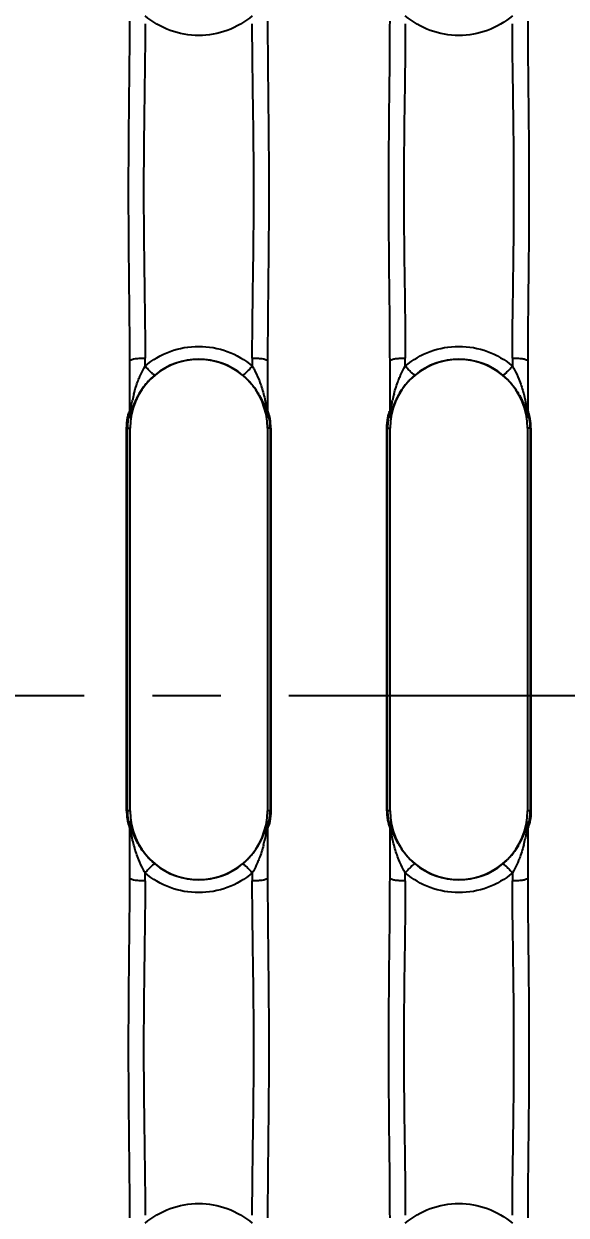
# Model space of a CAD drawing. Header units: millimetres. Extents: x 1147 to 12155, y -6137 to -4403.
# Drawn here: x 4010.3 to 4045.9, y -5297.9 to -5219.6 of the extents above; entities that cross this region are included whole.
import ezdxf

# ---------------------------------------------------------------- set-up
doc = ezdxf.new("R2010")
doc.units = ezdxf.units.MM
doc.header["$LTSCALE"] = 16.335
doc.header["$PDMODE"] = 3
doc.header["$PDSIZE"] = 0.3125
doc.linetypes.add('CENTER', pattern=[0.6, 0.375, -0.075, 0.075, -0.075])
doc.linetypes.add('HIDDEN', pattern=[0.2, 0.1, -0.1])
doc.layers.get('0').update_dxf_attribs({"linetype": 'CONTINUOUS'})
doc.layers.get('Defpoints').update_dxf_attribs({"linetype": 'CONTINUOUS'})
doc.layers.add('DEFAULT_2', color=8, linetype='HIDDEN')
doc.styles.get("Standard").update_dxf_attribs({"font": 'txt', "width": 0.8})
doc.dimstyles.get("Standard").update_dxf_attribs({"dimtxt": 0.15625, "dimasz": 0.1875, "dimexe": 0.125, "dimexo": 0.0625, "dimtad": 0, "dimtih": 1, "dimtoh": 1, "dimdsep": 46, "dimtxsty": 'Standard', "dimcen": 0.09, "dimadec": 0, "dimazin": 0, "dimtp": 0.01, "dimtm": 0.01, "dimtfac": 1, "dimtofl": 0, "dimtmove": 0, "dimatfit": 3, "dimfxl": 0, "dimtolj": 1, "dimarcsym": 0})

# ---------------------------------------------------------------- blocks, each defined once
blk = doc.blocks.new('*D714')
at = {"color": 4, "lineweight": -2}
blk.add_line((3836.959, -5263.772), (3816.272, -5263.772), dxfattribs=at)
at = {"layer": 'Defpoints', "color": 0}
for p in [(3816.272, -5263.772), (3837.022, -5263.772), (4103.729, -5263.772)]:
    blk.add_point(p, dxfattribs=at)
at = {"color": 6, "insert": (3808.272, -5263.772), "char_height": 8, "attachment_point": 5}
blk.add_mtext('\\A1;0.00', dxfattribs=at)
blk = doc.blocks.new('*D715')
at = {"color": 4, "lineweight": -2}
blk.add_line((3856.578, -5108.772), (3814.98, -5108.772), dxfattribs=at)
at = {"layer": 'Defpoints', "color": 0}
for p in [(3814.98, -5108.772), (3856.641, -5108.772), (4103.729, -5263.772)]:
    blk.add_point(p, dxfattribs=at)
at = {"color": 6, "insert": (3801.113, -5108.772), "char_height": 8, "attachment_point": 5}
blk.add_mtext('\\A1;155.00', dxfattribs=at)
blk = doc.blocks.new('*D716')
at = {"color": 4, "lineweight": -2}
blk.add_line((3858.666, -5058.772), (3814.98, -5058.772), dxfattribs=at)
at = {"layer": 'Defpoints', "color": 0}
for p in [(3814.98, -5058.772), (3858.729, -5058.772), (4103.729, -5263.772)]:
    blk.add_point(p, dxfattribs=at)
at = {"color": 6, "insert": (3800.58, -5058.772), "char_height": 8, "attachment_point": 5}
blk.add_mtext('\\A1;205.00', dxfattribs=at)
blk = doc.blocks.new('*D717')
at = {"color": 4, "lineweight": -2}
blk.add_line((3824.529, -5433.772), (3814.98, -5433.772), dxfattribs=at)
at = {"layer": 'Defpoints', "color": 0}
for p in [(4103.729, -5263.772), (3814.98, -5433.772), (3824.592, -5433.772)]:
    blk.add_point(p, dxfattribs=at)
at = {"color": 6, "insert": (3801.647, -5433.772), "char_height": 8, "attachment_point": 5}
blk.add_mtext('\\A1;170.00', dxfattribs=at)
blk = doc.blocks.new('*D718')
at = {"color": 4, "lineweight": -2}
blk.add_line((3847.666, -5468.772), (3814.98, -5468.772), dxfattribs=at)
at = {"layer": 'Defpoints', "color": 0}
for p in [(4103.729, -5263.772), (3814.98, -5468.772), (3847.729, -5468.772)]:
    blk.add_point(p, dxfattribs=at)
at = {"color": 6, "insert": (3800.58, -5468.772), "char_height": 8, "attachment_point": 5}
blk.add_mtext('\\A1;205.00', dxfattribs=at)
blk = doc.blocks.new('*D719')
at = {"color": 4, "lineweight": -2}
blk.add_line((3858.729, -5479.834), (3858.729, -5513.096), dxfattribs=at)
at = {"layer": 'Defpoints', "color": 0}
for p in [(4103.729, -5263.772), (3858.729, -5479.772), (3858.729, -5513.096)]:
    blk.add_point(p, dxfattribs=at)
at = {"color": 6, "insert": (3858.729, -5528.03), "char_height": 8, "attachment_point": 5, "rotation": 90}
blk.add_mtext('\\A1;245.00', dxfattribs=at)
blk = doc.blocks.new('*D720')
at = {"color": 4, "lineweight": -2}
blk.add_line((3993.729, -5274.535), (3993.729, -5513.096), dxfattribs=at)
at = {"layer": 'Defpoints', "color": 0}
for p in [(4103.729, -5263.772), (3993.729, -5274.473), (3993.729, -5513.096)]:
    blk.add_point(p, dxfattribs=at)
at = {"color": 6, "insert": (3993.729, -5525.363), "char_height": 8, "attachment_point": 5, "rotation": 90}
blk.add_mtext('\\A1;110.00', dxfattribs=at)
blk = doc.blocks.new('*D721')
at = {"color": 4, "lineweight": -2}
blk.add_line((3858.729, -5054.498), (3858.729, -5013.344), dxfattribs=at)
at = {"layer": 'Defpoints', "color": 0}
for p in [(3858.729, -5013.344), (3858.729, -5054.56), (4103.729, -5263.772)]:
    blk.add_point(p, dxfattribs=at)
at = {"color": 6, "insert": (3858.729, -4998.41), "char_height": 8, "attachment_point": 5, "rotation": 90}
blk.add_mtext('\\A1;245.00', dxfattribs=at)
blk = doc.blocks.new('*D722')
at = {"color": 4, "lineweight": -2}
blk.add_line((3862.554, -5213.772), (3818.256, -5213.772), dxfattribs=at)
at = {"layer": 'Defpoints', "color": 0}
for p in [(3818.256, -5213.772), (3862.617, -5213.772), (4103.729, -5263.772)]:
    blk.add_point(p, dxfattribs=at)
at = {"color": 6, "insert": (3807.056, -5213.772), "char_height": 8, "attachment_point": 5}
blk.add_mtext('\\A1;50.00', dxfattribs=at)
blk = doc.blocks.new('*D723')
at = {"color": 4, "lineweight": -2}
blk.add_line((3852.641, -5344.772), (3818.256, -5344.772), dxfattribs=at)
at = {"layer": 'Defpoints', "color": 0}
for p in [(4103.729, -5263.772), (3818.256, -5344.772), (3852.703, -5344.772)]:
    blk.add_point(p, dxfattribs=at)
at = {"color": 6, "insert": (3807.59, -5344.772), "char_height": 8, "attachment_point": 5}
blk.add_mtext('\\A1;81.00', dxfattribs=at)

msp = doc.modelspace()

# ---------------------------------------------------------------- linework, layer by layer
at = {"color": 7, "linetype": 'Continuous'}
for p, q in [((4017.256, -5245.324), (4017.256, -5241.775)), ((4018.261, -5242.125), (4018.261, -5241.595)), ((4025.3, -5241.595), (4025.3, -5242.125)), ((4026.305, -5241.775), (4026.305, -5245.324)), ((4034.349, -5245.324), (4034.349, -5241.775)), ((4035.355, -5242.125), (4035.355, -5241.595)), ((4042.393, -5241.595), (4042.393, -5242.125)), ((4043.399, -5241.775), (4043.399, -5245.324)), ((4017.043, -5271.34), (4017.043, -5246.203)), ((4017.043, -5246.203), (4017.267, -5246.203)), ((4017.095, -5271.34), (4017.095, -5246.203)), ((4017.267, -5271.34), (4017.267, -5246.203)), ((4026.294, -5246.203), (4026.294, -5271.34)), ((4026.518, -5246.203), (4026.294, -5246.203)), ((4026.466, -5246.203), (4026.466, -5271.34)), ((4026.518, -5246.203), (4026.518, -5271.34)), ((4034.137, -5271.34), (4034.137, -5246.203)), ((4034.137, -5246.203), (4034.36, -5246.203)), ((4034.189, -5271.34), (4034.189, -5246.203)), ((4034.36, -5271.34), (4034.36, -5246.203)), ((4043.388, -5246.203), (4043.388, -5271.34)), ((4043.612, -5246.203), (4043.388, -5246.203)), ((4043.56, -5246.203), (4043.56, -5271.34)), ((4043.612, -5246.203), (4043.612, -5271.34)), ((4017.267, -5271.34), (4017.043, -5271.34)), ((4026.518, -5271.34), (4026.294, -5271.34)), ((4034.36, -5271.34), (4034.137, -5271.34)), ((4043.612, -5271.34), (4043.388, -5271.34)), ((4017.256, -5275.768), (4017.256, -5272.219)), ((4026.305, -5272.219), (4026.305, -5275.768)), ((4034.349, -5275.768), (4034.349, -5272.219)), ((4043.399, -5272.219), (4043.399, -5275.768)), ((4018.261, -5275.948), (4018.261, -5275.418)), ((4025.3, -5275.418), (4025.3, -5275.948)), ((4035.355, -5275.948), (4035.355, -5275.418)), ((4042.393, -5275.418), (4042.393, -5275.948))]:
    msp.add_line(p, q, dxfattribs=at)
at = {"color": 1, "linetype": 'CENTER', "ltscale": 3.659596}
msp.add_line((3776.634, -5263.772), (4430.824, -5263.772), dxfattribs=at)
at = {"color": 7, "linetype": 'Continuous'}
for centre, radius, start, end in [((4021.781, -5246.203), 4.514, 0, 180), ((4021.781, -5246.151), 4.486, 50.05437, 129.94568), ((4038.874, -5246.203), 4.514, 0, 180), ((4038.874, -5246.151), 4.486, 50.05437, 129.94568), ((4026.119, -5246.206), 8.888, 165.27627, 168.12455), ((4043.213, -5246.206), 8.888, 165.27627, 168.12455), ((4016.314, -5245.1), 0.942, 347.95537, 359.98382), ((4027.247, -5245.1), 0.942, 180.0141, 192.04563), ((4027.267, -5245.127), 0.94, 178.36045, 190.35023), ((4033.407, -5245.1), 0.942, 347.95537, 359.98382), ((4044.341, -5245.1), 0.942, 180.0141, 192.04563), ((4044.361, -5245.127), 0.94, 178.36045, 190.35023), ((3990.636, -5246.383), 26.622, 1.93806, 2.33773), ((4016.353, -5245.326), 0.903, 350.03873, 0.08362), ((4027.209, -5245.326), 0.903, 179.91442, 189.95733), ((4054.114, -5246.423), 27.81, 177.92693, 178.06076), ((4051.668, -5246.335), 25.363, 177.65495, 177.92774), ((4007.729, -5246.383), 26.622, 1.93806, 2.33773), ((4033.447, -5245.326), 0.903, 350.03873, 0.08362), ((4044.302, -5245.326), 0.903, 179.91442, 189.95733), ((4071.207, -5246.423), 27.81, 177.92693, 178.06076), ((4068.761, -5246.335), 25.363, 177.65495, 177.92774), ((4021.781, -5271.34), 4.514, 180, 0), ((4038.874, -5271.34), 4.514, 180, 0), ((3991.893, -5271.209), 25.363, 357.65496, 357.92774), ((4016.314, -5272.443), 0.942, 0.0141, 12.04563), ((3989.448, -5271.12), 27.81, 357.92693, 358.06076), ((4016.352, -5272.218), 0.903, 359.91442, 9.95733), ((4027.209, -5272.218), 0.903, 170.04148, 180.0866), ((4027.247, -5272.443), 0.942, 167.95478, 179.98403), ((4052.926, -5271.16), 26.622, 181.93806, 182.33773), ((4008.987, -5271.209), 25.363, 357.65496, 357.92774), ((4033.408, -5272.443), 0.942, 0.0141, 12.04563), ((4006.541, -5271.12), 27.81, 357.92693, 358.06076), ((4033.446, -5272.218), 0.903, 359.91442, 9.95733), ((4044.302, -5272.218), 0.903, 170.04148, 180.0866), ((4044.341, -5272.443), 0.942, 167.95478, 179.98403), ((4070.019, -5271.16), 26.622, 181.93806, 182.33773), ((4017.442, -5271.337), 8.888, 345.27568, 348.1241), ((4034.536, -5271.337), 8.888, 345.27568, 348.1241), ((4021.781, -5271.392), 4.486, 230.05437, 309.94568), ((4038.874, -5271.392), 4.486, 230.05437, 309.94568)]:
    msp.add_arc(centre, radius, start, end, dxfattribs=at)
for points, knots in [([(4025.3, -5219.11), (4024.817, -5219.52), (4023.695, -5220.179), (4021.781, -5220.521), (4019.866, -5220.179), (4018.744, -5219.52), (4018.261, -5219.11)], [0, 0, 0, 0, 0.249583, 0.500006, 0.750427, 1, 1, 1, 1]), ([(4042.393, -5219.11), (4041.91, -5219.52), (4040.789, -5220.179), (4038.874, -5220.521), (4036.959, -5220.179), (4035.838, -5219.52), (4035.355, -5219.11)], [0, 0, 0, 0, 0.249583, 0.500006, 0.750427, 1, 1, 1, 1]), ([(4017.256, -5241.775), (4017.256, -5239.92), (4017.205, -5236.201), (4017.161, -5230.617), (4017.205, -5225.034), (4017.256, -5221.315), (4017.256, -5219.46)], [0, 0, 0, 0, 0.249324, 0.499998, 0.750687, 1, 1, 1, 1]), ([(4018.261, -5219.64), (4018.261, -5221.463), (4018.198, -5225.122), (4018.141, -5230.618), (4018.198, -5236.113), (4018.261, -5239.772), (4018.261, -5241.595)], [0, 0, 0, 0, 0.249107, 0.499999, 0.750892, 1, 1, 1, 1]), ([(4025.3, -5241.595), (4025.3, -5239.772), (4025.363, -5236.113), (4025.421, -5230.618), (4025.363, -5225.122), (4025.3, -5221.463), (4025.3, -5219.64)], [0, 0, 0, 0, 0.249108, 0.5, 0.750892, 1, 1, 1, 1]), ([(4026.305, -5219.46), (4026.305, -5221.315), (4026.356, -5225.034), (4026.4, -5230.617), (4026.356, -5236.201), (4026.305, -5239.92), (4026.305, -5241.775)], [0, 0, 0, 0, 0.249311, 0.500002, 0.750674, 1, 1, 1, 1]), ([(4034.349, -5241.775), (4034.349, -5239.92), (4034.299, -5236.201), (4034.255, -5230.617), (4034.299, -5225.034), (4034.349, -5221.315), (4034.349, -5219.46)], [0, 0, 0, 0, 0.249324, 0.499998, 0.750687, 1, 1, 1, 1]), ([(4035.355, -5219.64), (4035.355, -5221.463), (4035.292, -5225.122), (4035.234, -5230.618), (4035.292, -5236.113), (4035.355, -5239.772), (4035.355, -5241.595)], [0, 0, 0, 0, 0.249107, 0.499999, 0.750892, 1, 1, 1, 1]), ([(4042.393, -5241.595), (4042.393, -5239.772), (4042.457, -5236.113), (4042.514, -5230.618), (4042.457, -5225.122), (4042.393, -5221.463), (4042.393, -5219.64)], [0, 0, 0, 0, 0.249108, 0.5, 0.750892, 1, 1, 1, 1]), ([(4043.399, -5219.46), (4043.399, -5221.315), (4043.45, -5225.034), (4043.493, -5230.617), (4043.449, -5236.201), (4043.399, -5239.92), (4043.399, -5241.775)], [0, 0, 0, 0, 0.249311, 0.500002, 0.750674, 1, 1, 1, 1]), ([(4018.261, -5242.125), (4018.744, -5241.715), (4019.866, -5241.056), (4021.781, -5240.714), (4023.695, -5241.056), (4024.817, -5241.715), (4025.3, -5242.125)], [0, 0, 0, 0, 0.249583, 0.500006, 0.750428, 1, 1, 1, 1]), ([(4035.355, -5242.125), (4035.838, -5241.715), (4036.959, -5241.056), (4038.874, -5240.714), (4040.789, -5241.056), (4041.91, -5241.715), (4042.393, -5242.125)], [0, 0, 0, 0, 0.249583, 0.500006, 0.750428, 1, 1, 1, 1]), ([(4017.256, -5241.775), (4017.256, -5241.738), (4017.386, -5241.679), (4017.574, -5241.64), (4017.893, -5241.602), (4018.128, -5241.595), (4018.261, -5241.595)], [0, 0, 0, 0, 0.105188, 0.315079, 0.615705, 1, 1, 1, 1]), ([(4025.3, -5241.595), (4025.433, -5241.595), (4025.668, -5241.602), (4025.988, -5241.64), (4026.175, -5241.679), (4026.305, -5241.738), (4026.305, -5241.775)], [0, 0, 0, 0, 0.384295, 0.684921, 0.894812, 1, 1, 1, 1]), ([(4034.349, -5241.775), (4034.349, -5241.738), (4034.479, -5241.679), (4034.667, -5241.64), (4034.987, -5241.602), (4035.221, -5241.595), (4035.355, -5241.595)], [0, 0, 0, 0, 0.105188, 0.315079, 0.615705, 1, 1, 1, 1]), ([(4042.393, -5241.595), (4042.527, -5241.595), (4042.762, -5241.602), (4043.081, -5241.64), (4043.269, -5241.679), (4043.399, -5241.738), (4043.399, -5241.775)], [0, 0, 0, 0, 0.384295, 0.684921, 0.894812, 1, 1, 1, 1]), ([(4017.523, -5243.947), (4017.6, -5243.654), (4017.722, -5243.27), (4017.875, -5242.898), (4017.915, -5242.806)], [0, 0, 0, 0, 0.752194, 1, 1, 1, 1]), ([(4017.915, -5242.806), (4017.941, -5242.747), (4018.047, -5242.515), (4018.165, -5242.289), (4018.261, -5242.125)], [0, 0, 0, 0, 0.255268, 1, 1, 1, 1]), ([(4018.9, -5242.711), (4018.889, -5242.715), (4018.856, -5242.701), (4018.804, -5242.668), (4018.733, -5242.612), (4018.613, -5242.505), (4018.453, -5242.341), (4018.326, -5242.199), (4018.261, -5242.125)], [0, 0, 0, 0, 0.039768, 0.112527, 0.216205, 0.346579, 0.66369, 1, 1, 1, 1]), ([(4024.661, -5242.711), (4024.671, -5242.714), (4024.7, -5242.704), (4024.777, -5242.657), (4024.912, -5242.54), (4025.096, -5242.354), (4025.23, -5242.205), (4025.3, -5242.125)], [0, 0, 0, 0, 0.034741, 0.098258, 0.315024, 0.636274, 1, 1, 1, 1]), ([(4025.3, -5242.125), (4025.339, -5242.193), (4025.497, -5242.473), (4025.632, -5242.764), (4025.723, -5242.99)], [0, 0, 0, 0, 0.243245, 1, 1, 1, 1]), ([(4034.616, -5243.947), (4034.693, -5243.654), (4034.816, -5243.27), (4034.969, -5242.898), (4035.009, -5242.806)], [0, 0, 0, 0, 0.752194, 1, 1, 1, 1]), ([(4035.009, -5242.806), (4035.035, -5242.747), (4035.14, -5242.515), (4035.259, -5242.289), (4035.355, -5242.125)], [0, 0, 0, 0, 0.255268, 1, 1, 1, 1]), ([(4035.994, -5242.711), (4035.983, -5242.715), (4035.949, -5242.701), (4035.897, -5242.668), (4035.826, -5242.612), (4035.707, -5242.505), (4035.547, -5242.341), (4035.419, -5242.199), (4035.355, -5242.125)], [0, 0, 0, 0, 0.039768, 0.112527, 0.216205, 0.346579, 0.66369, 1, 1, 1, 1]), ([(4041.754, -5242.711), (4041.764, -5242.714), (4041.794, -5242.704), (4041.871, -5242.657), (4042.005, -5242.54), (4042.19, -5242.354), (4042.324, -5242.205), (4042.393, -5242.125)], [0, 0, 0, 0, 0.034741, 0.098258, 0.315024, 0.636274, 1, 1, 1, 1]), ([(4042.393, -5242.125), (4042.433, -5242.193), (4042.59, -5242.473), (4042.726, -5242.764), (4042.817, -5242.99)], [0, 0, 0, 0, 0.243245, 1, 1, 1, 1]), ([(4017.256, -5245.324), (4017.256, -5245.436), (4017.319, -5244.908), (4017.356, -5244.713), (4017.399, -5244.481), (4017.421, -5244.377)], [0, 0, 0, 0, 0.347121, 0.668336, 1, 1, 1, 1]), ([(4026.008, -5243.835), (4026.05, -5243.983), (4026.105, -5244.207), (4026.168, -5244.508), (4026.209, -5244.729), (4026.244, -5244.949), (4026.267, -5245.121), (4026.286, -5245.258), (4026.29, -5245.306), (4026.305, -5245.37), (4026.305, -5245.334), (4026.305, -5245.324)], [0, 0, 0, 0, 0.292464, 0.43817, 0.581836, 0.721916, 0.857656, 0.920666, 0.965942, 0.980761, 1, 1, 1, 1]), ([(4034.349, -5245.324), (4034.349, -5245.436), (4034.413, -5244.908), (4034.45, -5244.713), (4034.493, -5244.481), (4034.514, -5244.377)], [0, 0, 0, 0, 0.347121, 0.668336, 1, 1, 1, 1]), ([(4043.102, -5243.835), (4043.143, -5243.983), (4043.199, -5244.207), (4043.261, -5244.508), (4043.302, -5244.729), (4043.338, -5244.949), (4043.361, -5245.121), (4043.38, -5245.258), (4043.383, -5245.306), (4043.399, -5245.37), (4043.399, -5245.334), (4043.399, -5245.324)], [0, 0, 0, 0, 0.292464, 0.43817, 0.581836, 0.721916, 0.857656, 0.920666, 0.965942, 0.980761, 1, 1, 1, 1]), ([(4017.043, -5246.203), (4017.043, -5245.971), (4017.073, -5245.651), (4017.162, -5245.291), (4017.205, -5245.158), (4017.228, -5245.11)], [0, 0, 0, 0, 0.624992, 0.858526, 1, 1, 1, 1]), ([(4017.228, -5245.11), (4017.233, -5245.099), (4017.247, -5245.062), (4017.256, -5245.093), (4017.256, -5245.1)], [0, 0, 0, 0, 0.626438, 1, 1, 1, 1]), ([(4026.36, -5245.175), (4026.357, -5245.168), (4026.347, -5245.142), (4026.337, -5245.117), (4026.328, -5245.1)], [0, 0, 0, 0, 0.310005, 1, 1, 1, 1]), ([(4026.518, -5246.203), (4026.518, -5245.999), (4026.488, -5245.651), (4026.408, -5245.31), (4026.36, -5245.175)], [0, 0, 0, 0, 0.587291, 1, 1, 1, 1]), ([(4034.137, -5246.203), (4034.137, -5245.971), (4034.166, -5245.651), (4034.256, -5245.291), (4034.299, -5245.158), (4034.322, -5245.11)], [0, 0, 0, 0, 0.624992, 0.858526, 1, 1, 1, 1]), ([(4034.322, -5245.11), (4034.327, -5245.099), (4034.341, -5245.062), (4034.349, -5245.093), (4034.349, -5245.1)], [0, 0, 0, 0, 0.626438, 1, 1, 1, 1]), ([(4043.453, -5245.175), (4043.45, -5245.168), (4043.441, -5245.142), (4043.431, -5245.117), (4043.422, -5245.1)], [0, 0, 0, 0, 0.310005, 1, 1, 1, 1]), ([(4043.612, -5246.203), (4043.612, -5245.999), (4043.581, -5245.651), (4043.502, -5245.31), (4043.453, -5245.175)], [0, 0, 0, 0, 0.587291, 1, 1, 1, 1]), ([(4017.12, -5245.779), (4017.116, -5245.813), (4017.102, -5245.954), (4017.095, -5246.095), (4017.095, -5246.203)], [0, 0, 0, 0, 0.240867, 1, 1, 1, 1]), ([(4017.235, -5245.297), (4017.235, -5245.291), (4017.233, -5245.273), (4017.206, -5245.311), (4017.198, -5245.362), (4017.165, -5245.472), (4017.142, -5245.612), (4017.127, -5245.72), (4017.12, -5245.779)], [0, 0, 0, 0, 0.031586, 0.058655, 0.179649, 0.387453, 0.666809, 1, 1, 1, 1]), ([(4026.466, -5246.203), (4026.466, -5246.013), (4026.449, -5245.749), (4026.389, -5245.449), (4026.361, -5245.336), (4026.343, -5245.296)], [0, 0, 0, 0, 0.619888, 0.858965, 1, 1, 1, 1]), ([(4034.214, -5245.779), (4034.21, -5245.813), (4034.196, -5245.954), (4034.189, -5246.095), (4034.189, -5246.203)], [0, 0, 0, 0, 0.240867, 1, 1, 1, 1]), ([(4034.329, -5245.297), (4034.328, -5245.291), (4034.326, -5245.273), (4034.3, -5245.311), (4034.291, -5245.362), (4034.259, -5245.472), (4034.235, -5245.612), (4034.22, -5245.72), (4034.214, -5245.779)], [0, 0, 0, 0, 0.031586, 0.058655, 0.179649, 0.387453, 0.666809, 1, 1, 1, 1]), ([(4043.56, -5246.203), (4043.56, -5246.013), (4043.542, -5245.749), (4043.482, -5245.449), (4043.454, -5245.336), (4043.437, -5245.296)], [0, 0, 0, 0, 0.619888, 0.858965, 1, 1, 1, 1]), ([(4017.043, -5271.34), (4017.043, -5271.421), (4017.049, -5271.582), (4017.07, -5271.806), (4017.111, -5272.031), (4017.137, -5272.18), (4017.256, -5272.529), (4017.256, -5272.443)], [0, 0, 0, 0, 0.21499, 0.42121, 0.609642, 0.77114, 1, 1, 1, 1]), ([(4017.095, -5271.34), (4017.095, -5271.452), (4017.103, -5271.617), (4017.127, -5271.827), (4017.147, -5271.966), (4017.17, -5272.081), (4017.191, -5272.173), (4017.211, -5272.225), (4017.221, -5272.26), (4017.229, -5272.262)], [0, 0, 0, 0, 0.358861, 0.52633, 0.677356, 0.80557, 0.905304, 0.971566, 1, 1, 1, 1]), ([(4026.326, -5272.246), (4026.326, -5272.252), (4026.329, -5272.27), (4026.355, -5272.232), (4026.364, -5272.181), (4026.396, -5272.071), (4026.419, -5271.931), (4026.435, -5271.823), (4026.441, -5271.765)], [0, 0, 0, 0, 0.031532, 0.058615, 0.179548, 0.387286, 0.666665, 1, 1, 1, 1]), ([(4026.518, -5271.34), (4026.518, -5271.572), (4026.488, -5271.893), (4026.399, -5272.253), (4026.356, -5272.386), (4026.333, -5272.433)], [0, 0, 0, 0, 0.62537, 0.85881, 1, 1, 1, 1]), ([(4026.441, -5271.765), (4026.445, -5271.731), (4026.459, -5271.59), (4026.466, -5271.448), (4026.466, -5271.34)], [0, 0, 0, 0, 0.240833, 1, 1, 1, 1]), ([(4034.137, -5271.34), (4034.137, -5271.421), (4034.143, -5271.582), (4034.164, -5271.806), (4034.205, -5272.031), (4034.231, -5272.18), (4034.349, -5272.529), (4034.349, -5272.443)], [0, 0, 0, 0, 0.21499, 0.42121, 0.609642, 0.77114, 1, 1, 1, 1]), ([(4034.189, -5271.34), (4034.189, -5271.452), (4034.197, -5271.617), (4034.22, -5271.827), (4034.241, -5271.966), (4034.264, -5272.081), (4034.284, -5272.173), (4034.305, -5272.225), (4034.314, -5272.26), (4034.323, -5272.262)], [0, 0, 0, 0, 0.358861, 0.52633, 0.677356, 0.80557, 0.905304, 0.971566, 1, 1, 1, 1]), ([(4043.42, -5272.246), (4043.42, -5272.252), (4043.422, -5272.27), (4043.448, -5272.232), (4043.457, -5272.181), (4043.489, -5272.071), (4043.513, -5271.931), (4043.528, -5271.823), (4043.535, -5271.765)], [0, 0, 0, 0, 0.031532, 0.058615, 0.179548, 0.387286, 0.666665, 1, 1, 1, 1]), ([(4043.612, -5271.34), (4043.612, -5271.572), (4043.582, -5271.893), (4043.492, -5272.253), (4043.449, -5272.386), (4043.426, -5272.433)], [0, 0, 0, 0, 0.62537, 0.85881, 1, 1, 1, 1]), ([(4043.535, -5271.765), (4043.539, -5271.731), (4043.553, -5271.59), (4043.56, -5271.448), (4043.56, -5271.34)], [0, 0, 0, 0, 0.240833, 1, 1, 1, 1]), ([(4017.553, -5273.708), (4017.512, -5273.56), (4017.456, -5273.336), (4017.393, -5273.036), (4017.353, -5272.814), (4017.317, -5272.594), (4017.294, -5272.422), (4017.275, -5272.285), (4017.271, -5272.237), (4017.256, -5272.173), (4017.256, -5272.209), (4017.256, -5272.219)], [0, 0, 0, 0, 0.292464, 0.43817, 0.581836, 0.721916, 0.857656, 0.920666, 0.965942, 0.980761, 1, 1, 1, 1]), ([(4026.305, -5272.219), (4026.306, -5272.107), (4026.242, -5272.635), (4026.205, -5272.83), (4026.162, -5273.062), (4026.14, -5273.166)], [0, 0, 0, 0, 0.347144, 0.668346, 1, 1, 1, 1]), ([(4026.333, -5272.433), (4026.328, -5272.444), (4026.314, -5272.481), (4026.305, -5272.45), (4026.305, -5272.443)], [0, 0, 0, 0, 0.623232, 1, 1, 1, 1]), ([(4034.646, -5273.708), (4034.605, -5273.56), (4034.549, -5273.336), (4034.487, -5273.036), (4034.446, -5272.814), (4034.411, -5272.594), (4034.388, -5272.422), (4034.368, -5272.285), (4034.365, -5272.237), (4034.35, -5272.173), (4034.349, -5272.209), (4034.349, -5272.219)], [0, 0, 0, 0, 0.292464, 0.43817, 0.581836, 0.721916, 0.857656, 0.920666, 0.965942, 0.980761, 1, 1, 1, 1]), ([(4043.399, -5272.219), (4043.399, -5272.107), (4043.335, -5272.635), (4043.299, -5272.83), (4043.256, -5273.062), (4043.234, -5273.166)], [0, 0, 0, 0, 0.347144, 0.668346, 1, 1, 1, 1]), ([(4043.426, -5272.433), (4043.421, -5272.444), (4043.407, -5272.481), (4043.399, -5272.45), (4043.399, -5272.443)], [0, 0, 0, 0, 0.623232, 1, 1, 1, 1]), ([(4026.039, -5273.596), (4025.962, -5273.889), (4025.839, -5274.273), (4025.686, -5274.645), (4025.646, -5274.737)], [0, 0, 0, 0, 0.752194, 1, 1, 1, 1]), ([(4043.132, -5273.596), (4043.055, -5273.889), (4042.933, -5274.273), (4042.779, -5274.645), (4042.739, -5274.737)], [0, 0, 0, 0, 0.752194, 1, 1, 1, 1]), ([(4018.261, -5275.418), (4018.222, -5275.35), (4018.065, -5275.071), (4017.929, -5274.779), (4017.838, -5274.553)], [0, 0, 0, 0, 0.243245, 1, 1, 1, 1]), ([(4018.9, -5274.832), (4018.891, -5274.829), (4018.861, -5274.839), (4018.784, -5274.886), (4018.649, -5275.003), (4018.465, -5275.189), (4018.331, -5275.338), (4018.261, -5275.418)], [0, 0, 0, 0, 0.034741, 0.098258, 0.315024, 0.636274, 1, 1, 1, 1]), ([(4024.661, -5274.832), (4024.672, -5274.828), (4024.706, -5274.842), (4024.757, -5274.875), (4024.828, -5274.931), (4024.948, -5275.038), (4025.108, -5275.202), (4025.236, -5275.344), (4025.3, -5275.418)], [0, 0, 0, 0, 0.039768, 0.112527, 0.216205, 0.346579, 0.66369, 1, 1, 1, 1]), ([(4025.646, -5274.737), (4025.62, -5274.796), (4025.515, -5275.028), (4025.396, -5275.254), (4025.3, -5275.418)], [0, 0, 0, 0, 0.255268, 1, 1, 1, 1]), ([(4035.355, -5275.418), (4035.315, -5275.35), (4035.158, -5275.071), (4035.023, -5274.779), (4034.932, -5274.553)], [0, 0, 0, 0, 0.243245, 1, 1, 1, 1]), ([(4035.994, -5274.832), (4035.984, -5274.829), (4035.955, -5274.839), (4035.878, -5274.886), (4035.743, -5275.003), (4035.559, -5275.189), (4035.424, -5275.338), (4035.355, -5275.418)], [0, 0, 0, 0, 0.034741, 0.098258, 0.315024, 0.636274, 1, 1, 1, 1]), ([(4041.754, -5274.832), (4041.766, -5274.828), (4041.799, -5274.842), (4041.851, -5274.875), (4041.922, -5274.931), (4042.042, -5275.038), (4042.202, -5275.202), (4042.329, -5275.344), (4042.393, -5275.418)], [0, 0, 0, 0, 0.039768, 0.112527, 0.216205, 0.346579, 0.66369, 1, 1, 1, 1]), ([(4042.739, -5274.737), (4042.713, -5274.796), (4042.608, -5275.028), (4042.49, -5275.254), (4042.393, -5275.418)], [0, 0, 0, 0, 0.255268, 1, 1, 1, 1]), ([(4025.3, -5275.418), (4024.817, -5275.828), (4023.695, -5276.487), (4021.781, -5276.829), (4019.866, -5276.487), (4018.744, -5275.828), (4018.261, -5275.418)], [0, 0, 0, 0, 0.249583, 0.500006, 0.750428, 1, 1, 1, 1]), ([(4042.393, -5275.418), (4041.91, -5275.828), (4040.789, -5276.487), (4038.874, -5276.829), (4036.959, -5276.487), (4035.838, -5275.828), (4035.355, -5275.418)], [0, 0, 0, 0, 0.249583, 0.500006, 0.750428, 1, 1, 1, 1]), ([(4017.256, -5298.083), (4017.256, -5296.228), (4017.205, -5292.509), (4017.161, -5286.926), (4017.205, -5281.342), (4017.256, -5277.623), (4017.256, -5275.768)], [0, 0, 0, 0, 0.249311, 0.500002, 0.750674, 1, 1, 1, 1]), ([(4018.261, -5275.948), (4018.128, -5275.948), (4017.893, -5275.941), (4017.574, -5275.903), (4017.386, -5275.864), (4017.256, -5275.805), (4017.256, -5275.768)], [0, 0, 0, 0, 0.384295, 0.684921, 0.894812, 1, 1, 1, 1]), ([(4018.261, -5275.948), (4018.261, -5277.771), (4018.198, -5281.43), (4018.141, -5286.926), (4018.198, -5292.421), (4018.261, -5296.08), (4018.261, -5297.903)], [0, 0, 0, 0, 0.249108, 0.5, 0.750892, 1, 1, 1, 1]), ([(4026.305, -5275.768), (4026.305, -5275.805), (4026.175, -5275.864), (4025.988, -5275.903), (4025.668, -5275.941), (4025.433, -5275.948), (4025.3, -5275.948)], [0, 0, 0, 0, 0.105188, 0.315079, 0.615705, 1, 1, 1, 1]), ([(4025.3, -5297.903), (4025.3, -5296.08), (4025.363, -5292.421), (4025.421, -5286.926), (4025.363, -5281.43), (4025.3, -5277.771), (4025.3, -5275.948)], [0, 0, 0, 0, 0.249107, 0.499999, 0.750892, 1, 1, 1, 1]), ([(4026.305, -5275.768), (4026.305, -5277.623), (4026.356, -5281.342), (4026.4, -5286.926), (4026.356, -5292.509), (4026.305, -5296.228), (4026.305, -5298.083)], [0, 0, 0, 0, 0.249324, 0.499998, 0.750687, 1, 1, 1, 1]), ([(4034.349, -5298.083), (4034.349, -5296.228), (4034.299, -5292.509), (4034.255, -5286.926), (4034.299, -5281.342), (4034.349, -5277.623), (4034.349, -5275.768)], [0, 0, 0, 0, 0.249311, 0.500002, 0.750674, 1, 1, 1, 1]), ([(4035.355, -5275.948), (4035.221, -5275.948), (4034.987, -5275.941), (4034.667, -5275.903), (4034.479, -5275.864), (4034.349, -5275.805), (4034.349, -5275.768)], [0, 0, 0, 0, 0.384295, 0.684921, 0.894812, 1, 1, 1, 1]), ([(4035.355, -5275.948), (4035.355, -5277.771), (4035.292, -5281.43), (4035.234, -5286.926), (4035.292, -5292.421), (4035.355, -5296.08), (4035.355, -5297.903)], [0, 0, 0, 0, 0.249108, 0.5, 0.750892, 1, 1, 1, 1]), ([(4043.399, -5275.768), (4043.399, -5275.805), (4043.269, -5275.864), (4043.081, -5275.903), (4042.762, -5275.941), (4042.527, -5275.948), (4042.393, -5275.948)], [0, 0, 0, 0, 0.105188, 0.315079, 0.615705, 1, 1, 1, 1]), ([(4042.393, -5297.903), (4042.393, -5296.08), (4042.457, -5292.421), (4042.514, -5286.926), (4042.457, -5281.43), (4042.393, -5277.771), (4042.393, -5275.948)], [0, 0, 0, 0, 0.249107, 0.499999, 0.750892, 1, 1, 1, 1]), ([(4043.399, -5275.768), (4043.399, -5277.623), (4043.449, -5281.342), (4043.493, -5286.926), (4043.45, -5292.509), (4043.399, -5296.228), (4043.399, -5298.083)], [0, 0, 0, 0, 0.249324, 0.499998, 0.750687, 1, 1, 1, 1]), ([(4018.261, -5298.433), (4018.745, -5298.023), (4019.866, -5297.364), (4021.781, -5297.022), (4023.696, -5297.364), (4024.817, -5298.023), (4025.3, -5298.433)], [0, 0, 0, 0, 0.24958, 0.500005, 0.750428, 1, 1, 1, 1]), ([(4035.355, -5298.433), (4035.838, -5298.023), (4036.959, -5297.364), (4038.874, -5297.022), (4040.789, -5297.364), (4041.91, -5298.023), (4042.393, -5298.433)], [0, 0, 0, 0, 0.24958, 0.500005, 0.750428, 1, 1, 1, 1])]:
    msp.add_open_spline(points, degree=3, knots=knots, dxfattribs=at)
for points in [[(4025.723, -5242.99), (4025.834, -5243.265), (4025.929, -5243.548), (4026.008, -5243.835)], [(4042.817, -5242.99), (4042.928, -5243.265), (4043.022, -5243.548), (4043.102, -5243.835)], [(4017.838, -5274.553), (4017.727, -5274.278), (4017.632, -5273.995), (4017.553, -5273.708)], [(4034.932, -5274.553), (4034.82, -5274.278), (4034.726, -5273.995), (4034.646, -5273.708)]]:
    msp.add_open_spline(points, degree=3, dxfattribs=at)
at = {"layer": 'DEFAULT_2', "color": 8, "linetype": 'HIDDEN'}
for points, knots in [([(4018.9, -5242.711), (4018.79, -5242.804), (4018.37, -5243.188), (4018.018, -5243.646), (4017.807, -5244.015)], [0, 0, 0, 0, 0.253785, 1, 1, 1, 1]), ([(4024.661, -5242.711), (4024.774, -5242.805), (4025.2, -5243.197), (4025.556, -5243.664), (4025.768, -5244.039)], [0, 0, 0, 0, 0.253926, 1, 1, 1, 1]), ([(4035.994, -5242.711), (4035.883, -5242.804), (4035.464, -5243.188), (4035.112, -5243.646), (4034.901, -5244.015)], [0, 0, 0, 0, 0.253785, 1, 1, 1, 1]), ([(4041.754, -5242.711), (4041.867, -5242.805), (4042.293, -5243.197), (4042.65, -5243.664), (4042.862, -5244.039)], [0, 0, 0, 0, 0.253926, 1, 1, 1, 1]), ([(4017.807, -5244.015), (4017.726, -5244.156), (4017.617, -5244.371), (4017.494, -5244.67), (4017.417, -5244.882), (4017.347, -5245.121), (4017.311, -5245.238), (4017.247, -5245.541), (4017.242, -5245.482)], [0, 0, 0, 0, 0.309559, 0.460721, 0.608778, 0.752223, 0.886482, 1, 1, 1, 1]), ([(4025.768, -5244.039), (4025.847, -5244.179), (4025.989, -5244.466), (4026.124, -5244.814), (4026.217, -5245.129), (4026.25, -5245.244), (4026.316, -5245.539), (4026.319, -5245.482)], [0, 0, 0, 0, 0.310273, 0.61011, 0.753563, 0.888323, 1, 1, 1, 1]), ([(4034.901, -5244.015), (4034.82, -5244.156), (4034.71, -5244.371), (4034.588, -5244.67), (4034.511, -5244.882), (4034.44, -5245.121), (4034.404, -5245.238), (4034.341, -5245.541), (4034.336, -5245.482)], [0, 0, 0, 0, 0.309559, 0.460721, 0.608778, 0.752223, 0.886482, 1, 1, 1, 1]), ([(4042.862, -5244.039), (4042.941, -5244.179), (4043.083, -5244.466), (4043.218, -5244.814), (4043.311, -5245.129), (4043.344, -5245.244), (4043.41, -5245.539), (4043.413, -5245.482)], [0, 0, 0, 0, 0.310273, 0.61011, 0.753563, 0.888323, 1, 1, 1, 1]), ([(4026.305, -5245.1), (4026.305, -5245.093), (4026.309, -5245.065), (4026.324, -5245.092), (4026.328, -5245.1)], [0, 0, 0, 0, 0.446837, 1, 1, 1, 1]), ([(4043.399, -5245.1), (4043.399, -5245.093), (4043.403, -5245.065), (4043.418, -5245.092), (4043.422, -5245.1)], [0, 0, 0, 0, 0.446837, 1, 1, 1, 1]), ([(4017.793, -5273.504), (4017.714, -5273.364), (4017.572, -5273.077), (4017.437, -5272.73), (4017.344, -5272.414), (4017.311, -5272.299), (4017.245, -5272.004), (4017.242, -5272.061)], [0, 0, 0, 0, 0.310273, 0.61011, 0.753563, 0.888323, 1, 1, 1, 1]), ([(4025.754, -5273.528), (4025.835, -5273.387), (4025.944, -5273.172), (4026.067, -5272.873), (4026.144, -5272.661), (4026.214, -5272.422), (4026.25, -5272.305), (4026.314, -5272.002), (4026.319, -5272.061)], [0, 0, 0, 0, 0.309559, 0.460721, 0.608778, 0.752223, 0.886482, 1, 1, 1, 1]), ([(4034.887, -5273.504), (4034.808, -5273.364), (4034.666, -5273.077), (4034.531, -5272.73), (4034.437, -5272.414), (4034.405, -5272.299), (4034.338, -5272.004), (4034.336, -5272.061)], [0, 0, 0, 0, 0.310273, 0.61011, 0.753563, 0.888323, 1, 1, 1, 1]), ([(4042.848, -5273.528), (4042.928, -5273.387), (4043.038, -5273.172), (4043.161, -5272.873), (4043.238, -5272.661), (4043.308, -5272.422), (4043.344, -5272.305), (4043.408, -5272.002), (4043.413, -5272.061)], [0, 0, 0, 0, 0.309559, 0.460721, 0.608778, 0.752223, 0.886482, 1, 1, 1, 1]), ([(4018.9, -5274.832), (4018.788, -5274.738), (4018.361, -5274.347), (4018.005, -5273.879), (4017.793, -5273.504)], [0, 0, 0, 0, 0.253926, 1, 1, 1, 1]), ([(4024.661, -5274.832), (4024.772, -5274.739), (4025.191, -5274.355), (4025.543, -5273.897), (4025.754, -5273.528)], [0, 0, 0, 0, 0.253785, 1, 1, 1, 1]), ([(4035.994, -5274.832), (4035.881, -5274.738), (4035.455, -5274.347), (4035.099, -5273.879), (4034.887, -5273.504)], [0, 0, 0, 0, 0.253926, 1, 1, 1, 1]), ([(4041.754, -5274.832), (4041.865, -5274.739), (4042.285, -5274.355), (4042.637, -5273.897), (4042.848, -5273.528)], [0, 0, 0, 0, 0.253785, 1, 1, 1, 1])]:
    msp.add_open_spline(points, degree=3, knots=knots, dxfattribs=at)

# ---------------------------------------------------------------- dimensions: what is measured, and where the dimension line sits
for feature_location, offset, dtype, origin, picture, middle in [((3858.729, -5054.56), (0, 41.216), 1, (4103.729, -5263.772), '*D721', (3858.729, -4998.41)), ((3858.729, -5058.772), (-43.749, 0), 0, (4103.729, -5263.772), '*D716', (3800.58, -5058.772)), ((3856.641, -5108.772), (-41.661, 0), 0, (4103.729, -5263.772), '*D715', (3801.113, -5108.772)), ((3862.617, -5213.772), (-44.36, 0), 0, (4103.729, -5263.772), '*D722', (3807.056, -5213.772)), ((3837.021705141, -5263.771513564), (-20.749214932, 0), 0, (4103.728899025, -5263.771513564), '*D714', (3808.272490209, -5263.771513564)), ((3847.729, -5468.772), (-32.749, 0), 0, (4103.729, -5263.772), '*D718', (3800.58, -5468.772)), ((3824.592, -5433.772), (-9.612, 0), 0, (4103.729, -5263.772), '*D717', (3801.647, -5433.772)), ((3852.703, -5344.772), (-34.447, 0), 0, (4103.729, -5263.772), '*D723', (3807.59, -5344.772)), ((3858.729, -5479.772), (0, -33.325), 1, (4103.729, -5263.772), '*D719', (3858.729, -5528.03)), ((3993.729, -5274.473), (0, -238.624), 1, (4103.729, -5263.772), '*D720', (3993.729, -5525.363))]:
    dim = msp.add_ordinate_dim(feature_location=feature_location, offset=offset, dtype=dtype, origin=origin, dimstyle='Standard', override={"dimtxt": 8, "dimasz": 10, "dimgap": 0, "dimtih": 0, "dimtoh": 0, "dimzin": 0, "dimcen": 0, "dimclrd": 4, "dimclre": 4, "dimclrt": 6, "dimadec": 2, "dimtp": 0, "dimtm": 0, "dimtzin": 0})
    dim.commit()
    dim.dimension.update_dxf_attribs({"geometry": picture, "text_midpoint": middle})

doc.saveas('drawing.dxf')
